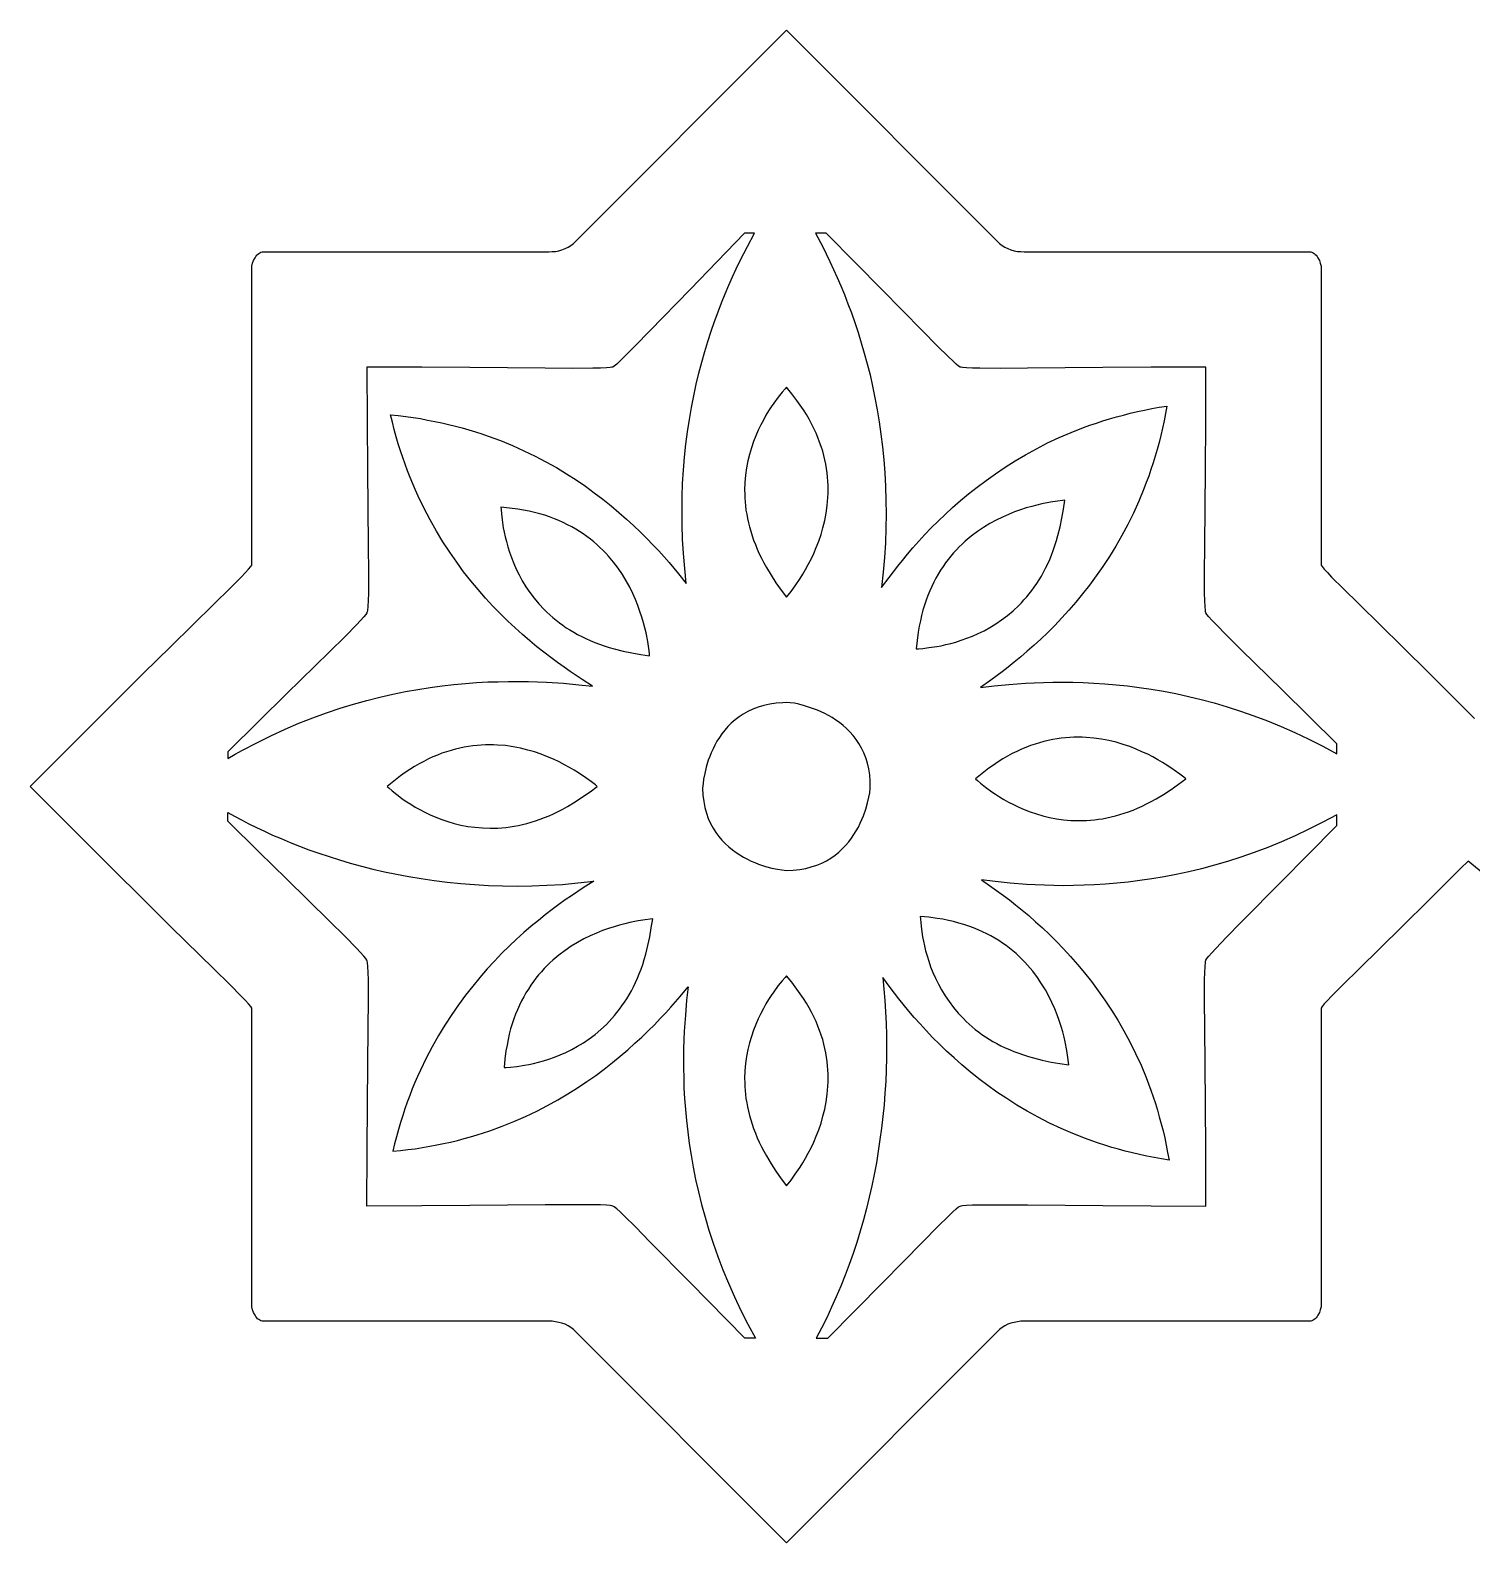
# Model space of a CAD drawing. Extents: x -191 to 191, y -50 to 50.
# Drawn here: x -190.6 to -95.3, y -50 to 50 of the extents above; entities that cross this region are included whole.
import ezdxf

# ---------------------------------------------------------------- set-up
doc = ezdxf.new("R2010")
doc.units = 0
doc.layers.add('LAYER_1', color=18, linetype='CONTINUOUS')

msp = doc.modelspace()

# ---------------------------------------------------------------- linework, layer by layer
at = {"layer": 'LAYER_1'}
msp.add_lwpolyline([(-91.16, -8.58), (-95.56, -4.97), (-96.05, -5.47), (-98.11, -7.52), (-99.93, -9.31), (-102.78, -12.11), (-103.82, -13.13), (-104.58, -13.9), (-104.86, -14.19), (-105.07, -14.41), (-105.2, -14.58), (-105.27, -14.69), (-105.27, -34.27), (-105.28, -34.45), (-105.33, -34.64), (-105.39, -34.82), (-105.49, -35), (-105.54, -35.08), (-105.6, -35.16), (-105.66, -35.23), (-105.73, -35.28), (-105.8, -35.33), (-105.88, -35.37), (-105.96, -35.39), (-106.04, -35.4), (-124.91, -35.4), (-125.13, -35.4), (-125.35, -35.43), (-125.57, -35.47), (-125.78, -35.52), (-125.99, -35.6), (-126.19, -35.69), (-126.37, -35.81), (-126.46, -35.88), (-126.54, -35.95), (-140.63, -50.04), (-154.71, -35.95), (-154.79, -35.88), (-154.88, -35.81), (-155.06, -35.69), (-155.26, -35.6), (-155.47, -35.52), (-155.68, -35.47), (-155.9, -35.43), (-156.12, -35.4), (-156.34, -35.4), (-175.21, -35.4), (-175.29, -35.39), (-175.37, -35.37), (-175.45, -35.33), (-175.52, -35.28), (-175.59, -35.23), (-175.65, -35.16), (-175.71, -35.08), (-175.76, -35), (-175.86, -34.82), (-175.92, -34.64), (-175.97, -34.45), (-175.98, -34.27), (-175.98, -14.69), (-175.98, -14.69), (-176.05, -14.58), (-176.19, -14.41), (-176.39, -14.19), (-176.67, -13.9), (-177.43, -13.13), (-178.47, -12.11), (-181.33, -9.31), (-183.14, -7.52), (-185.21, -5.46), (-190.63, -0.04), (-185.22, 5.36), (-183.15, 7.42), (-181.33, 9.22), (-178.47, 12.03), (-177.43, 13.05), (-176.67, 13.81), (-176.39, 14.1), (-176.19, 14.33), (-176.05, 14.5), (-175.98, 14.6), (-175.98, 14.6), (-175.98, 34.18), (-175.98, 34.18), (-175.97, 34.36), (-175.92, 34.55), (-175.86, 34.74), (-175.76, 34.92), (-175.71, 35), (-175.65, 35.08), (-175.59, 35.14), (-175.52, 35.2), (-175.45, 35.25), (-175.37, 35.28), (-175.29, 35.31), (-175.21, 35.31), (-156.34, 35.31), (-156.12, 35.32), (-155.9, 35.34), (-155.68, 35.38), (-155.47, 35.44), (-155.26, 35.52), (-155.06, 35.61), (-154.88, 35.73), (-154.79, 35.8), (-154.71, 35.87), (-140.63, 49.96), (-126.54, 35.87), (-126.46, 35.8), (-126.37, 35.73), (-126.19, 35.61), (-125.99, 35.52), (-125.78, 35.44), (-125.57, 35.38), (-125.35, 35.34), (-125.13, 35.32), (-124.91, 35.31), (-106.04, 35.31), (-105.96, 35.31), (-105.88, 35.28), (-105.8, 35.25), (-105.73, 35.2), (-105.66, 35.14), (-105.6, 35.08), (-105.54, 35), (-105.49, 34.92), (-105.39, 34.74), (-105.33, 34.55), (-105.28, 34.36), (-105.27, 34.18), (-105.27, 14.6), (-105.2, 14.5), (-105.07, 14.33), (-104.86, 14.1), (-104.58, 13.81), (-103.82, 13.05), (-102.78, 12.03), (-99.92, 9.22), (-98.1, 7.42), (-96.03, 5.36), (-95.13, 4.46)], dxfattribs=at)
for points in [[(-177.55, 1.82), (-177.07, 2.09), (-176.6, 2.36), (-175.65, 2.85), (-174.71, 3.31), (-173.78, 3.74), (-172.86, 4.14), (-171.94, 4.5), (-171.03, 4.83), (-170.13, 5.13), (-169.25, 5.4), (-168.37, 5.65), (-167.5, 5.87), (-166.65, 6.06), (-165.81, 6.23), (-164.99, 6.38), (-164.18, 6.51), (-163.39, 6.61), (-162.61, 6.7), (-161.85, 6.77), (-161.11, 6.83), (-160.38, 6.87), (-159.68, 6.89), (-159, 6.91), (-158.33, 6.91), (-157.69, 6.9), (-157.08, 6.88), (-156.48, 6.85), (-155.36, 6.78), (-154.35, 6.69), (-153.44, 6.6), (-154.14, 7.04), (-154.92, 7.56), (-155.33, 7.84), (-155.76, 8.15), (-156.21, 8.48), (-156.66, 8.83), (-157.13, 9.2), (-157.6, 9.59), (-158.08, 10), (-158.57, 10.44), (-159.05, 10.9), (-159.54, 11.38), (-160.04, 11.89), (-160.52, 12.42), (-161.01, 12.98), (-161.49, 13.56), (-161.97, 14.16), (-162.43, 14.79), (-162.89, 15.45), (-163.34, 16.14), (-163.77, 16.85), (-164.19, 17.59), (-164.59, 18.35), (-164.97, 19.15), (-165.16, 19.55), (-165.33, 19.97), (-165.51, 20.39), (-165.68, 20.82), (-165.84, 21.26), (-166, 21.7), (-166.15, 22.15), (-166.29, 22.61), (-166.43, 23.08), (-166.56, 23.56), (-166.68, 24.04), (-166.8, 24.53), (-166.3, 24.48), (-165.8, 24.42), (-165.31, 24.35), (-164.82, 24.28), (-164.35, 24.19), (-163.88, 24.1), (-163.41, 24.01), (-162.96, 23.9), (-162.5, 23.79), (-162.06, 23.67), (-161.62, 23.54), (-161.19, 23.41), (-160.77, 23.28), (-160.35, 23.13), (-159.53, 22.83), (-158.74, 22.51), (-157.98, 22.16), (-157.24, 21.8), (-156.53, 21.43), (-155.84, 21.04), (-155.17, 20.64), (-154.53, 20.23), (-153.92, 19.81), (-153.33, 19.38), (-152.76, 18.95), (-152.22, 18.51), (-151.7, 18.08), (-151.2, 17.64), (-150.73, 17.21), (-150.28, 16.78), (-149.86, 16.36), (-149.45, 15.94), (-149.07, 15.53), (-148.71, 15.14), (-148.38, 14.76), (-147.77, 14.03), (-147.25, 13.39), (-147.35, 14.38), (-147.43, 15.36), (-147.49, 16.32), (-147.52, 17.26), (-147.53, 18.19), (-147.52, 19.1), (-147.49, 20), (-147.43, 20.88), (-147.36, 21.74), (-147.27, 22.59), (-147.17, 23.41), (-147.04, 24.22), (-146.91, 25.02), (-146.75, 25.79), (-146.59, 26.55), (-146.41, 27.29), (-146.23, 28.01), (-146.03, 28.71), (-145.82, 29.39), (-145.61, 30.06), (-145.38, 30.71), (-145.15, 31.34), (-144.92, 31.94), (-144.68, 32.53), (-144.44, 33.1), (-144.19, 33.65), (-143.95, 34.19), (-143.7, 34.7), (-143.45, 35.19), (-143.21, 35.66), (-142.73, 36.54), (-143.39, 36.54), (-147, 32.82), (-149.65, 30.08), (-150.62, 29.09), (-151.35, 28.36), (-151.62, 28.1), (-151.84, 27.89), (-152.01, 27.76), (-152.11, 27.69), (-152.17, 27.68), (-152.27, 27.66), (-152.53, 27.63), (-152.92, 27.62), (-153.42, 27.61), (-154.76, 27.6), (-156.57, 27.62), (-161.55, 27.66), (-164.73, 27.69), (-168.36, 27.69), (-168.35, 24.06), (-168.33, 20.89), (-168.28, 15.9), (-168.27, 14.09), (-168.27, 12.75), (-168.28, 12.25), (-168.3, 11.87), (-168.33, 11.6), (-168.34, 11.51), (-168.36, 11.45), (-168.43, 11.34), (-168.57, 11.17), (-168.78, 10.94), (-169.05, 10.65), (-169.81, 9.88), (-170.84, 8.87), (-173.68, 6.08), (-175.49, 4.3), (-177.55, 2.26)], [(-104.23, 2.12), (-104.23, 2.78), (-107.87, 6.38), (-110.55, 9), (-111.52, 9.96), (-112.24, 10.69), (-112.5, 10.96), (-112.69, 11.18), (-112.82, 11.34), (-112.89, 11.45), (-112.91, 11.51), (-112.92, 11.6), (-112.95, 11.87), (-112.97, 12.25), (-112.98, 12.75), (-112.98, 14.09), (-112.97, 15.9), (-112.92, 20.89), (-112.9, 24.06), (-112.89, 27.69), (-116.52, 27.69), (-119.7, 27.67), (-124.68, 27.62), (-126.49, 27.6), (-127.83, 27.61), (-128.33, 27.62), (-128.72, 27.63), (-128.98, 27.66), (-129.08, 27.68), (-129.14, 27.69), (-129.24, 27.76), (-129.41, 27.89), (-129.63, 28.1), (-129.91, 28.36), (-130.66, 29.09), (-131.63, 30.08), (-134.32, 32.82), (-136.03, 34.56), (-137.99, 36.54), (-138.7, 36.54), (-138.23, 35.65), (-137.99, 35.17), (-137.75, 34.67), (-137.51, 34.15), (-137.27, 33.62), (-137.03, 33.06), (-136.79, 32.48), (-136.56, 31.88), (-136.33, 31.27), (-136.11, 30.63), (-135.89, 29.98), (-135.68, 29.3), (-135.48, 28.61), (-135.29, 27.9), (-135.1, 27.17), (-134.93, 26.42), (-134.77, 25.66), (-134.63, 24.87), (-134.5, 24.07), (-134.38, 23.25), (-134.28, 22.42), (-134.19, 21.56), (-134.12, 20.69), (-134.08, 19.8), (-134.05, 18.9), (-134.04, 17.97), (-134.05, 17.04), (-134.08, 16.08), (-134.14, 15.11), (-134.22, 14.12), (-134.33, 13.12), (-133.84, 13.78), (-133.27, 14.52), (-132.96, 14.91), (-132.62, 15.32), (-132.26, 15.74), (-131.88, 16.17), (-131.48, 16.61), (-131.05, 17.05), (-130.6, 17.5), (-130.13, 17.95), (-129.64, 18.4), (-129.12, 18.86), (-128.58, 19.31), (-128.01, 19.76), (-127.42, 20.2), (-126.81, 20.64), (-126.17, 21.07), (-125.51, 21.49), (-124.82, 21.89), (-124.1, 22.29), (-123.36, 22.67), (-122.59, 23.03), (-121.8, 23.37), (-120.98, 23.69), (-120.56, 23.85), (-120.13, 23.99), (-119.7, 24.13), (-119.26, 24.27), (-118.81, 24.4), (-118.35, 24.52), (-117.89, 24.64), (-117.42, 24.75), (-116.95, 24.85), (-116.46, 24.94), (-115.97, 25.03), (-115.48, 25.11), (-115.56, 24.61), (-115.66, 24.13), (-115.76, 23.65), (-115.87, 23.17), (-115.99, 22.71), (-116.11, 22.25), (-116.25, 21.8), (-116.38, 21.35), (-116.53, 20.91), (-116.67, 20.48), (-116.83, 20.06), (-116.99, 19.64), (-117.33, 18.83), (-117.68, 18.04), (-118.06, 17.28), (-118.45, 16.55), (-118.85, 15.85), (-119.27, 15.16), (-119.7, 14.51), (-120.14, 13.88), (-120.59, 13.27), (-121.04, 12.69), (-121.5, 12.14), (-121.96, 11.61), (-122.42, 11.1), (-122.89, 10.61), (-123.35, 10.15), (-123.8, 9.71), (-124.25, 9.3), (-124.7, 8.9), (-125.13, 8.53), (-125.56, 8.18), (-125.97, 7.85), (-126.37, 7.54), (-127.12, 6.99), (-127.79, 6.51), (-126.9, 6.62), (-125.91, 6.71), (-124.82, 6.79), (-124.24, 6.82), (-123.63, 6.84), (-123.01, 6.85), (-122.36, 6.86), (-121.69, 6.85), (-121, 6.83), (-120.3, 6.8), (-119.57, 6.75), (-118.83, 6.69), (-118.07, 6.61), (-117.3, 6.51), (-116.51, 6.39), (-115.7, 6.26), (-114.88, 6.1), (-114.05, 5.92), (-113.2, 5.72), (-112.35, 5.49), (-111.48, 5.23), (-110.6, 4.95), (-109.72, 4.64), (-108.82, 4.3), (-107.91, 3.93), (-107, 3.53), (-106.08, 3.09), (-105.16, 2.63)], [(-140.63, 12.47), (-140.52, 12.6), (-140.32, 12.85), (-140.04, 13.23), (-139.72, 13.71), (-139.54, 13.99), (-139.36, 14.3), (-139.18, 14.63), (-139, 14.99), (-138.82, 15.36), (-138.65, 15.76), (-138.49, 16.18), (-138.34, 16.61), (-138.21, 17.07), (-138.09, 17.54), (-138, 18.03), (-137.93, 18.54), (-137.88, 19.06), (-137.87, 19.32), (-137.87, 19.59), (-137.87, 19.86), (-137.88, 20.14), (-137.91, 20.41), (-137.94, 20.69), (-137.97, 20.98), (-138.02, 21.26), (-138.08, 21.55), (-138.15, 21.84), (-138.23, 22.14), (-138.32, 22.43), (-138.43, 22.73), (-138.54, 23.03), (-138.67, 23.33), (-138.81, 23.63), (-138.96, 23.94), (-139.13, 24.24), (-139.31, 24.55), (-139.5, 24.86), (-139.71, 25.17), (-139.93, 25.48), (-140.27, 25.93), (-140.63, 26.36), (-140.72, 26.25), (-140.91, 26.03), (-141.17, 25.71), (-141.47, 25.3), (-141.64, 25.05), (-141.81, 24.79), (-141.98, 24.5), (-142.15, 24.19), (-142.32, 23.86), (-142.49, 23.51), (-142.65, 23.14), (-142.8, 22.76), (-142.94, 22.35), (-143.06, 21.92), (-143.17, 21.48), (-143.26, 21.03), (-143.33, 20.55), (-143.37, 20.06), (-143.39, 19.56), (-143.38, 19.3), (-143.37, 19.04), (-143.36, 18.77), (-143.33, 18.51), (-143.3, 18.23), (-143.25, 17.96), (-143.2, 17.68), (-143.14, 17.4), (-143.07, 17.12), (-142.99, 16.83), (-142.9, 16.54), (-142.8, 16.25), (-142.68, 15.95), (-142.56, 15.65), (-142.42, 15.35), (-142.28, 15.05), (-142.12, 14.75), (-141.95, 14.44), (-141.64, 13.93), (-141.32, 13.43), (-140.98, 12.95)], [(-149.68, 8.6), (-149.69, 8.76), (-149.73, 9.09), (-149.8, 9.55), (-149.91, 10.12), (-149.99, 10.44), (-150.08, 10.79), (-150.18, 11.15), (-150.31, 11.53), (-150.45, 11.92), (-150.61, 12.32), (-150.79, 12.73), (-150.99, 13.14), (-151.22, 13.56), (-151.47, 13.97), (-151.75, 14.39), (-152.06, 14.8), (-152.4, 15.19), (-152.57, 15.39), (-152.76, 15.58), (-152.96, 15.77), (-153.16, 15.96), (-153.37, 16.14), (-153.59, 16.32), (-153.82, 16.49), (-154.06, 16.66), (-154.3, 16.82), (-154.56, 16.98), (-154.82, 17.13), (-155.1, 17.27), (-155.38, 17.41), (-155.67, 17.54), (-155.97, 17.66), (-156.29, 17.78), (-156.61, 17.89), (-156.94, 17.99), (-157.29, 18.08), (-157.64, 18.16), (-158.01, 18.23), (-158.39, 18.29), (-158.94, 18.37), (-159.5, 18.42), (-159.49, 18.27), (-159.47, 17.99), (-159.42, 17.58), (-159.35, 17.07), (-159.29, 16.78), (-159.22, 16.47), (-159.14, 16.15), (-159.05, 15.81), (-158.93, 15.45), (-158.81, 15.09), (-158.66, 14.71), (-158.49, 14.33), (-158.3, 13.95), (-158.09, 13.56), (-157.85, 13.17), (-157.59, 12.79), (-157.3, 12.4), (-156.99, 12.03), (-156.64, 11.66), (-156.46, 11.48), (-156.27, 11.3), (-156.07, 11.13), (-155.86, 10.95), (-155.64, 10.79), (-155.42, 10.62), (-155.18, 10.46), (-154.94, 10.31), (-154.69, 10.16), (-154.43, 10.01), (-154.16, 9.87), (-153.88, 9.74), (-153.6, 9.61), (-153.3, 9.48), (-152.99, 9.37), (-152.67, 9.26), (-152.34, 9.15), (-152.01, 9.06), (-151.43, 8.91), (-150.85, 8.79), (-150.26, 8.69)], [(-122.21, 18.89), (-122.38, 18.87), (-122.7, 18.83), (-123.16, 18.76), (-123.74, 18.65), (-124.06, 18.57), (-124.4, 18.48), (-124.77, 18.38), (-125.14, 18.25), (-125.54, 18.11), (-125.94, 17.95), (-126.34, 17.77), (-126.76, 17.57), (-127.17, 17.34), (-127.59, 17.09), (-128, 16.81), (-128.41, 16.5), (-128.81, 16.17), (-129.01, 15.99), (-129.2, 15.8), (-129.39, 15.6), (-129.57, 15.4), (-129.76, 15.19), (-129.93, 14.97), (-130.11, 14.74), (-130.27, 14.51), (-130.44, 14.26), (-130.59, 14), (-130.74, 13.74), (-130.89, 13.47), (-131.02, 13.18), (-131.15, 12.89), (-131.28, 12.59), (-131.39, 12.27), (-131.5, 11.95), (-131.6, 11.62), (-131.69, 11.27), (-131.77, 10.92), (-131.85, 10.55), (-131.91, 10.17), (-131.98, 9.62), (-132.04, 9.06), (-131.89, 9.07), (-131.6, 9.09), (-131.2, 9.14), (-130.69, 9.22), (-130.4, 9.27), (-130.09, 9.34), (-129.76, 9.42), (-129.42, 9.51), (-129.07, 9.63), (-128.7, 9.76), (-128.33, 9.9), (-127.95, 10.07), (-127.56, 10.26), (-127.18, 10.47), (-126.79, 10.71), (-126.4, 10.97), (-126.02, 11.26), (-125.64, 11.58), (-125.27, 11.92), (-125.09, 12.1), (-124.92, 12.3), (-124.74, 12.5), (-124.57, 12.7), (-124.4, 12.92), (-124.24, 13.14), (-124.08, 13.38), (-123.92, 13.62), (-123.77, 13.87), (-123.63, 14.13), (-123.49, 14.4), (-123.35, 14.68), (-123.22, 14.97), (-123.1, 15.26), (-122.98, 15.57), (-122.87, 15.89), (-122.77, 16.22), (-122.67, 16.56), (-122.53, 17.13), (-122.41, 17.71), (-122.3, 18.3)], [(-140.86, 5.5), (-141.3, 5.47), (-141.73, 5.41), (-142.12, 5.32), (-142.5, 5.21), (-142.85, 5.08), (-143.17, 4.92), (-143.48, 4.75), (-143.76, 4.57), (-144.02, 4.36), (-144.27, 4.15), (-144.49, 3.92), (-144.7, 3.69), (-144.89, 3.45), (-145.06, 3.2), (-145.22, 2.95), (-145.36, 2.69), (-145.48, 2.44), (-145.6, 2.18), (-145.7, 1.94), (-145.79, 1.69), (-145.93, 1.23), (-146.03, 0.81), (-146.1, 0.44), (-146.14, 0.15), (-146.17, -0.16), (-146.15, -0.61), (-146.09, -1.03), (-146.02, -1.43), (-145.91, -1.8), (-145.79, -2.15), (-145.64, -2.48), (-145.48, -2.79), (-145.3, -3.08), (-145.1, -3.35), (-144.89, -3.59), (-144.67, -3.82), (-144.44, -4.03), (-144.2, -4.23), (-143.96, -4.41), (-143.71, -4.57), (-143.46, -4.72), (-143.2, -4.85), (-142.95, -4.97), (-142.71, -5.07), (-142.47, -5.17), (-142.01, -5.32), (-141.59, -5.43), (-141.22, -5.51), (-140.93, -5.56), (-140.63, -5.59), (-140.18, -5.57), (-139.75, -5.53), (-139.35, -5.46), (-138.98, -5.36), (-138.62, -5.25), (-138.29, -5.11), (-137.98, -4.95), (-137.69, -4.78), (-137.41, -4.58), (-137.16, -4.38), (-136.93, -4.16), (-136.71, -3.94), (-136.51, -3.7), (-136.33, -3.46), (-136.16, -3.22), (-136.01, -2.97), (-135.87, -2.72), (-135.75, -2.47), (-135.64, -2.23), (-135.54, -1.99), (-135.38, -1.53), (-135.26, -1.11), (-135.17, -0.75), (-135.12, -0.46), (-135.08, -0.16), (-135.09, 0.29), (-135.12, 0.72), (-135.18, 1.12), (-135.27, 1.5), (-135.38, 1.85), (-135.51, 2.19), (-135.66, 2.5), (-135.83, 2.8), (-136.02, 3.07), (-136.21, 3.33), (-136.43, 3.57), (-136.65, 3.79), (-136.88, 3.99), (-137.11, 4.18), (-137.36, 4.35), (-137.6, 4.51), (-137.85, 4.65), (-138.09, 4.78), (-138.33, 4.9), (-138.57, 5), (-139.03, 5.17), (-139.44, 5.3), (-139.8, 5.4), (-140.09, 5.46), (-140.39, 5.5), (-140.63, 5.51)], [(-114.22, 0.46), (-114.35, 0.57), (-114.61, 0.77), (-114.98, 1.04), (-115.47, 1.37), (-115.75, 1.54), (-116.06, 1.73), (-116.39, 1.91), (-116.74, 2.09), (-117.12, 2.26), (-117.51, 2.43), (-117.93, 2.6), (-118.37, 2.74), (-118.82, 2.88), (-119.3, 2.99), (-119.79, 3.09), (-120.29, 3.16), (-120.81, 3.2), (-121.08, 3.21), (-121.34, 3.22), (-121.62, 3.21), (-121.89, 3.2), (-122.17, 3.18), (-122.45, 3.15), (-122.73, 3.11), (-123.02, 3.06), (-123.31, 3), (-123.6, 2.93), (-123.89, 2.85), (-124.19, 2.76), (-124.49, 2.66), (-124.79, 2.54), (-125.09, 2.42), (-125.39, 2.28), (-125.69, 2.13), (-126, 1.96), (-126.31, 1.78), (-126.62, 1.59), (-126.93, 1.38), (-127.24, 1.16), (-127.68, 0.82), (-128.12, 0.46), (-128, 0.36), (-127.79, 0.18), (-127.47, -0.08), (-127.05, -0.39), (-126.81, -0.55), (-126.54, -0.72), (-126.26, -0.89), (-125.95, -1.07), (-125.62, -1.24), (-125.27, -1.4), (-124.9, -1.56), (-124.51, -1.71), (-124.1, -1.85), (-123.68, -1.98), (-123.24, -2.08), (-122.78, -2.17), (-122.31, -2.24), (-121.82, -2.28), (-121.31, -2.3), (-121.06, -2.3), (-120.79, -2.29), (-120.53, -2.27), (-120.26, -2.24), (-119.99, -2.21), (-119.72, -2.17), (-119.44, -2.11), (-119.16, -2.05), (-118.87, -1.98), (-118.59, -1.9), (-118.3, -1.81), (-118, -1.71), (-117.71, -1.6), (-117.41, -1.47), (-117.11, -1.34), (-116.81, -1.19), (-116.5, -1.03), (-116.19, -0.86), (-115.69, -0.56), (-115.19, -0.23), (-114.7, 0.11)], [(-153.13, -0.04), (-153.26, 0.06), (-153.52, 0.26), (-153.89, 0.54), (-154.38, 0.87), (-154.66, 1.04), (-154.97, 1.22), (-155.3, 1.4), (-155.65, 1.59), (-156.03, 1.76), (-156.42, 1.93), (-156.84, 2.09), (-157.28, 2.24), (-157.73, 2.37), (-158.21, 2.49), (-158.7, 2.58), (-159.2, 2.66), (-159.72, 2.7), (-159.99, 2.71), (-160.26, 2.72), (-160.53, 2.71), (-160.8, 2.7), (-161.08, 2.68), (-161.36, 2.65), (-161.64, 2.61), (-161.93, 2.56), (-162.22, 2.5), (-162.51, 2.43), (-162.8, 2.35), (-163.1, 2.26), (-163.4, 2.16), (-163.7, 2.04), (-164, 1.91), (-164.3, 1.78), (-164.6, 1.62), (-164.91, 1.46), (-165.22, 1.28), (-165.53, 1.08), (-165.84, 0.88), (-166.15, 0.66), (-166.59, 0.31), (-167.03, -0.04), (-166.92, -0.14), (-166.7, -0.33), (-166.38, -0.58), (-165.96, -0.89), (-165.72, -1.05), (-165.45, -1.22), (-165.17, -1.4), (-164.86, -1.57), (-164.53, -1.74), (-164.18, -1.91), (-163.81, -2.07), (-163.42, -2.22), (-163.02, -2.36), (-162.59, -2.48), (-162.15, -2.59), (-161.69, -2.68), (-161.22, -2.74), (-160.73, -2.78), (-160.22, -2.8), (-159.97, -2.8), (-159.7, -2.79), (-159.44, -2.77), (-159.17, -2.75), (-158.9, -2.71), (-158.63, -2.67), (-158.35, -2.62), (-158.07, -2.56), (-157.78, -2.48), (-157.5, -2.4), (-157.21, -2.31), (-156.91, -2.21), (-156.62, -2.1), (-156.32, -1.98), (-156.02, -1.84), (-155.72, -1.69), (-155.41, -1.53), (-155.1, -1.36), (-154.6, -1.06), (-154.1, -0.73), (-153.61, -0.39)], [(-142.68, -36.52), (-143.37, -36.52), (-146.99, -32.84), (-149.65, -30.14), (-150.61, -29.16), (-151.34, -28.44), (-151.62, -28.17), (-151.84, -27.97), (-152.01, -27.84), (-152.11, -27.78), (-152.17, -27.76), (-152.27, -27.74), (-152.53, -27.72), (-152.92, -27.7), (-153.42, -27.69), (-154.76, -27.69), (-156.57, -27.7), (-161.55, -27.75), (-164.73, -27.77), (-168.36, -27.78), (-168.35, -24.14), (-168.33, -20.97), (-168.28, -15.98), (-168.27, -14.18), (-168.27, -12.83), (-168.28, -12.33), (-168.3, -11.95), (-168.33, -11.68), (-168.34, -11.59), (-168.36, -11.53), (-168.43, -11.42), (-168.57, -11.25), (-168.78, -11.02), (-169.05, -10.73), (-169.81, -9.96), (-170.84, -8.94), (-173.68, -6.15), (-175.49, -4.38), (-177.55, -2.34), (-177.55, -1.77), (-177.11, -2.01), (-176.65, -2.25), (-176.17, -2.5), (-175.67, -2.75), (-175.14, -3), (-174.6, -3.25), (-174.03, -3.49), (-173.44, -3.74), (-172.83, -3.98), (-172.2, -4.22), (-171.54, -4.45), (-170.87, -4.68), (-170.18, -4.89), (-169.47, -5.11), (-168.73, -5.31), (-167.98, -5.5), (-167.21, -5.68), (-166.41, -5.84), (-165.6, -6), (-164.77, -6.13), (-163.92, -6.26), (-163.05, -6.37), (-162.16, -6.45), (-161.26, -6.53), (-160.33, -6.58), (-159.39, -6.61), (-158.43, -6.62), (-157.45, -6.61), (-156.46, -6.57), (-155.44, -6.51), (-154.41, -6.42), (-153.37, -6.31), (-154.06, -6.75), (-154.84, -7.26), (-155.25, -7.54), (-155.68, -7.85), (-156.12, -8.18), (-156.57, -8.52), (-157.03, -8.89), (-157.51, -9.28), (-157.98, -9.7), (-158.47, -10.13), (-158.95, -10.59), (-159.44, -11.07), (-159.93, -11.58), (-160.41, -12.1), (-160.9, -12.66), (-161.37, -13.24), (-161.85, -13.84), (-162.31, -14.47), (-162.76, -15.12), (-163.21, -15.81), (-163.64, -16.51), (-164.05, -17.25), (-164.45, -18.01), (-164.83, -18.8), (-165.02, -19.21), (-165.19, -19.62), (-165.37, -20.04), (-165.53, -20.47), (-165.7, -20.91), (-165.85, -21.35), (-166, -21.8), (-166.14, -22.26), (-166.28, -22.72), (-166.41, -23.2), (-166.54, -23.67), (-166.65, -24.16), (-166.15, -24.11), (-165.66, -24.05), (-165.17, -23.99), (-164.69, -23.91), (-164.21, -23.83), (-163.75, -23.74), (-163.29, -23.65), (-162.83, -23.55), (-162.38, -23.44), (-161.94, -23.32), (-161.51, -23.2), (-161.08, -23.07), (-160.24, -22.8), (-159.43, -22.5), (-158.64, -22.18), (-157.88, -21.85), (-157.14, -21.5), (-156.43, -21.13), (-155.74, -20.75), (-155.08, -20.36), (-154.44, -19.96), (-153.83, -19.55), (-153.23, -19.14), (-152.67, -18.72), (-152.13, -18.3), (-151.61, -17.87), (-151.11, -17.45), (-150.64, -17.02), (-150.18, -16.61), (-149.76, -16.19), (-149.35, -15.79), (-148.97, -15.39), (-148.61, -15), (-148.27, -14.63), (-147.66, -13.92), (-147.13, -13.29), (-147.23, -14.17), (-147.31, -15.15), (-147.38, -16.22), (-147.41, -16.8), (-147.43, -17.39), (-147.43, -18.01), (-147.43, -18.65), (-147.42, -19.31), (-147.4, -19.98), (-147.36, -20.68), (-147.31, -21.39), (-147.24, -22.12), (-147.15, -22.87), (-147.05, -23.64), (-146.93, -24.41), (-146.79, -25.21), (-146.63, -26.02), (-146.45, -26.84), (-146.24, -27.67), (-146.01, -28.51), (-145.76, -29.37), (-145.48, -30.23), (-145.17, -31.11), (-144.83, -31.99), (-144.46, -32.88), (-144.07, -33.78), (-143.64, -34.69), (-143.17, -35.6)], [(-137.89, -36.52), (-134.26, -32.84), (-131.61, -30.14), (-130.64, -29.16), (-129.91, -28.44), (-129.63, -28.17), (-129.41, -27.97), (-129.24, -27.84), (-129.14, -27.78), (-129.08, -27.76), (-128.99, -27.74), (-128.72, -27.72), (-128.33, -27.7), (-127.83, -27.69), (-126.49, -27.69), (-124.68, -27.7), (-119.7, -27.75), (-116.52, -27.77), (-112.89, -27.78), (-112.9, -24.14), (-112.92, -20.97), (-112.97, -15.98), (-112.98, -14.18), (-112.98, -12.83), (-112.97, -12.33), (-112.95, -11.95), (-112.92, -11.68), (-112.91, -11.59), (-112.89, -11.53), (-112.82, -11.42), (-112.69, -11.26), (-112.5, -11.03), (-112.24, -10.75), (-111.52, -10), (-110.55, -9.02), (-107.87, -6.31), (-106.17, -4.59), (-104.23, -2.61), (-104.23, -1.91), (-105.16, -2.41), (-106.08, -2.87), (-106.99, -3.31), (-107.9, -3.71), (-108.8, -4.07), (-109.7, -4.41), (-110.58, -4.72), (-111.46, -5), (-112.32, -5.25), (-113.18, -5.48), (-114.02, -5.68), (-114.85, -5.86), (-115.66, -6.02), (-116.47, -6.15), (-117.26, -6.26), (-118.03, -6.36), (-118.79, -6.44), (-119.53, -6.5), (-120.25, -6.54), (-120.95, -6.57), (-121.64, -6.59), (-122.3, -6.6), (-122.95, -6.59), (-123.57, -6.57), (-124.18, -6.55), (-124.75, -6.52), (-125.84, -6.43), (-126.83, -6.33), (-127.72, -6.22), (-127.04, -6.69), (-126.28, -7.24), (-125.88, -7.54), (-125.47, -7.87), (-125.04, -8.22), (-124.6, -8.58), (-124.15, -8.98), (-123.7, -9.39), (-123.24, -9.82), (-122.78, -10.28), (-122.31, -10.77), (-121.85, -11.27), (-121.38, -11.8), (-120.92, -12.35), (-120.46, -12.93), (-120.01, -13.54), (-119.57, -14.16), (-119.14, -14.82), (-118.72, -15.5), (-118.31, -16.2), (-117.92, -16.93), (-117.54, -17.69), (-117.18, -18.47), (-116.84, -19.29), (-116.68, -19.7), (-116.53, -20.12), (-116.38, -20.55), (-116.23, -20.99), (-116.1, -21.44), (-115.97, -21.89), (-115.84, -22.34), (-115.72, -22.81), (-115.61, -23.28), (-115.51, -23.76), (-115.42, -24.25), (-115.33, -24.74), (-115.83, -24.66), (-116.32, -24.58), (-116.8, -24.48), (-117.28, -24.38), (-117.75, -24.27), (-118.22, -24.15), (-118.67, -24.03), (-119.12, -23.9), (-119.57, -23.76), (-120, -23.62), (-120.43, -23.47), (-120.85, -23.32), (-121.68, -22.99), (-122.47, -22.65), (-123.24, -22.29), (-123.99, -21.9), (-124.71, -21.51), (-125.4, -21.1), (-126.06, -20.68), (-126.71, -20.25), (-127.32, -19.81), (-127.91, -19.36), (-128.48, -18.91), (-129.02, -18.45), (-129.54, -17.99), (-130.04, -17.54), (-130.51, -17.08), (-130.96, -16.63), (-131.39, -16.18), (-131.79, -15.74), (-132.17, -15.31), (-132.54, -14.89), (-133.19, -14.09), (-133.77, -13.34), (-134.26, -12.68), (-134.18, -13.43), (-134.12, -14.18), (-134.07, -14.94), (-134.03, -15.7), (-134.01, -16.47), (-134, -17.24), (-134.01, -18), (-134.03, -18.77), (-134.06, -19.54), (-134.11, -20.31), (-134.17, -21.08), (-134.25, -21.86), (-134.33, -22.62), (-134.44, -23.39), (-134.55, -24.16), (-134.68, -24.92), (-134.83, -25.69), (-134.98, -26.44), (-135.16, -27.2), (-135.34, -27.95), (-135.54, -28.7), (-135.75, -29.44), (-135.98, -30.18), (-136.22, -30.91), (-136.48, -31.64), (-136.75, -32.36), (-137.03, -33.07), (-137.33, -33.78), (-137.64, -34.47), (-137.96, -35.16), (-138.3, -35.85), (-138.65, -36.52)], [(-149.47, -8.8), (-149.64, -8.82), (-149.96, -8.86), (-150.42, -8.93), (-150.99, -9.04), (-151.32, -9.12), (-151.66, -9.2), (-152.02, -9.31), (-152.4, -9.43), (-152.79, -9.57), (-153.19, -9.73), (-153.6, -9.92), (-154.02, -10.12), (-154.43, -10.35), (-154.85, -10.6), (-155.26, -10.88), (-155.67, -11.19), (-156.07, -11.52), (-156.26, -11.7), (-156.46, -11.89), (-156.64, -12.08), (-156.83, -12.29), (-157.01, -12.5), (-157.19, -12.72), (-157.36, -12.94), (-157.53, -13.18), (-157.69, -13.43), (-157.85, -13.68), (-158, -13.95), (-158.14, -14.22), (-158.28, -14.5), (-158.41, -14.8), (-158.53, -15.1), (-158.65, -15.41), (-158.76, -15.74), (-158.86, -16.07), (-158.95, -16.41), (-159.03, -16.77), (-159.1, -17.14), (-159.17, -17.51), (-159.24, -18.07), (-159.29, -18.63), (-159.15, -18.62), (-158.86, -18.59), (-158.45, -18.55), (-157.94, -18.47), (-157.65, -18.42), (-157.35, -18.35), (-157.02, -18.27), (-156.68, -18.17), (-156.33, -18.06), (-155.96, -17.93), (-155.59, -17.78), (-155.21, -17.62), (-154.82, -17.43), (-154.43, -17.21), (-154.05, -16.98), (-153.66, -16.72), (-153.28, -16.43), (-152.9, -16.11), (-152.53, -15.77), (-152.35, -15.58), (-152.17, -15.39), (-152, -15.19), (-151.83, -14.98), (-151.66, -14.77), (-151.5, -14.54), (-151.34, -14.31), (-151.18, -14.07), (-151.03, -13.82), (-150.88, -13.56), (-150.74, -13.29), (-150.61, -13.01), (-150.48, -12.72), (-150.36, -12.42), (-150.24, -12.12), (-150.13, -11.8), (-150.03, -11.47), (-149.93, -11.13), (-149.79, -10.55), (-149.66, -9.97), (-149.56, -9.39)], [(-121.96, -18.45), (-121.97, -18.29), (-122.01, -17.96), (-122.08, -17.5), (-122.19, -16.93), (-122.27, -16.61), (-122.36, -16.26), (-122.46, -15.9), (-122.59, -15.52), (-122.73, -15.13), (-122.89, -14.73), (-123.07, -14.32), (-123.27, -13.91), (-123.5, -13.49), (-123.75, -13.08), (-124.03, -12.66), (-124.34, -12.26), (-124.68, -11.86), (-124.86, -11.66), (-125.04, -11.47), (-125.24, -11.28), (-125.44, -11.09), (-125.65, -10.91), (-125.87, -10.73), (-126.1, -10.56), (-126.34, -10.39), (-126.58, -10.23), (-126.84, -10.07), (-127.1, -9.92), (-127.38, -9.78), (-127.66, -9.64), (-127.95, -9.51), (-128.25, -9.39), (-128.57, -9.27), (-128.89, -9.16), (-129.22, -9.07), (-129.57, -8.97), (-129.92, -8.89), (-130.29, -8.82), (-130.67, -8.76), (-131.22, -8.68), (-131.78, -8.63), (-131.77, -8.78), (-131.75, -9.06), (-131.7, -9.47), (-131.63, -9.98), (-131.57, -10.27), (-131.5, -10.58), (-131.42, -10.9), (-131.33, -11.24), (-131.22, -11.6), (-131.09, -11.96), (-130.94, -12.34), (-130.77, -12.72), (-130.58, -13.1), (-130.37, -13.49), (-130.13, -13.88), (-129.87, -14.26), (-129.58, -14.65), (-129.27, -15.02), (-128.92, -15.39), (-128.74, -15.57), (-128.55, -15.75), (-128.35, -15.92), (-128.14, -16.1), (-127.92, -16.26), (-127.7, -16.43), (-127.46, -16.59), (-127.22, -16.74), (-126.97, -16.89), (-126.71, -17.04), (-126.44, -17.18), (-126.16, -17.31), (-125.88, -17.44), (-125.58, -17.57), (-125.27, -17.68), (-124.95, -17.79), (-124.62, -17.9), (-124.29, -17.99), (-123.71, -18.14), (-123.13, -18.26), (-122.54, -18.36)], [(-140.63, -26.44), (-140.52, -26.31), (-140.32, -26.06), (-140.04, -25.68), (-139.72, -25.2), (-139.54, -24.92), (-139.36, -24.61), (-139.18, -24.28), (-139, -23.93), (-138.82, -23.55), (-138.65, -23.15), (-138.49, -22.73), (-138.34, -22.3), (-138.21, -21.84), (-138.09, -21.37), (-138, -20.88), (-137.93, -20.38), (-137.88, -19.86), (-137.87, -19.59), (-137.87, -19.32), (-137.87, -19.05), (-137.88, -18.78), (-137.91, -18.5), (-137.94, -18.22), (-137.97, -17.93), (-138.02, -17.65), (-138.08, -17.36), (-138.15, -17.07), (-138.23, -16.77), (-138.32, -16.48), (-138.43, -16.18), (-138.54, -15.88), (-138.67, -15.58), (-138.81, -15.28), (-138.96, -14.97), (-139.13, -14.67), (-139.31, -14.36), (-139.5, -14.05), (-139.71, -13.74), (-139.93, -13.43), (-140.27, -12.98), (-140.63, -12.55), (-140.72, -12.66), (-140.91, -12.88), (-141.17, -13.2), (-141.47, -13.62), (-141.64, -13.86), (-141.81, -14.12), (-141.98, -14.41), (-142.15, -14.72), (-142.32, -15.05), (-142.49, -15.4), (-142.65, -15.77), (-142.8, -16.16), (-142.94, -16.56), (-143.06, -16.99), (-143.17, -17.43), (-143.26, -17.89), (-143.33, -18.36), (-143.37, -18.85), (-143.39, -19.35), (-143.38, -19.61), (-143.37, -19.87), (-143.36, -20.14), (-143.33, -20.41), (-143.3, -20.68), (-143.25, -20.95), (-143.2, -21.23), (-143.14, -21.51), (-143.07, -21.79), (-142.99, -22.08), (-142.9, -22.37), (-142.8, -22.66), (-142.68, -22.96), (-142.56, -23.26), (-142.42, -23.56), (-142.28, -23.86), (-142.12, -24.16), (-141.95, -24.47), (-141.64, -24.98), (-141.32, -25.48), (-140.98, -25.97)]]:
    msp.add_lwpolyline(points, close=True, dxfattribs=at)

doc.saveas('drawing.dxf')
